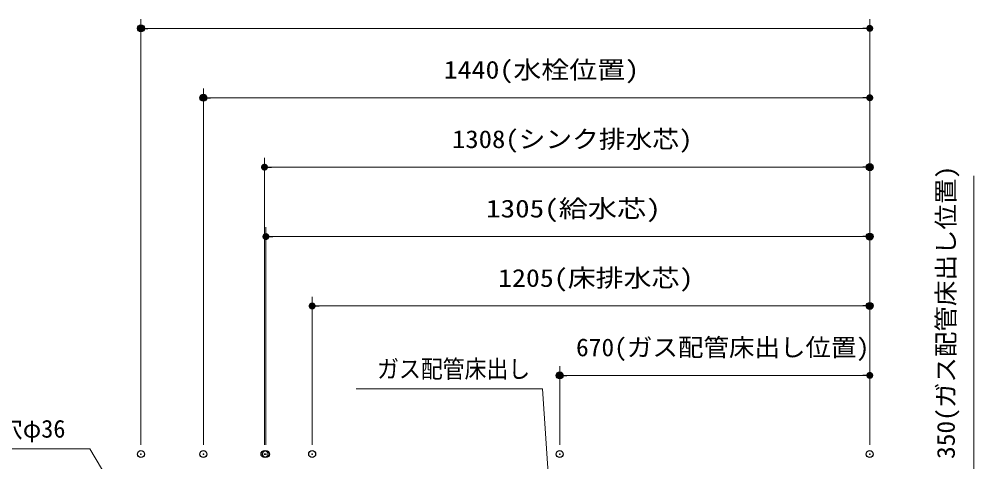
# Model space of a CAD drawing. Units: millimetres, scale not verified. Extents: x -9797 to 9797, y -4555 to 4555.
# Drawn here: x -7762 to -5699, y 1923 to 2880 of the extents above; entities that cross this region are included whole.
import ezdxf
from ezdxf.enums import TextEntityAlignment as Align

# ---------------------------------------------------------------- set-up
doc = ezdxf.new("R2010")
doc.units = ezdxf.units.MM
doc.header["$LTSCALE"] = 30
doc.header["$PDMODE"] = 32
doc.header["$PDSIZE"] = 15
for name, color, linetype, lineweight in [('0-0_0', 7, 'Continuous', 25), ('0-3_寸法ﾚｲﾔｰ', 30, 'Continuous', 13), ('0-4_DEFPOINTS', 7, 'Continuous', 25)]:
    doc.layers.add(name, color=color, linetype=linetype, lineweight=lineweight)
doc.styles.add('ＭＳ ゴシック', font='')
doc.styles.get('ＭＳ ゴシック').set_extended_font_data('MS Gothic')

# ---------------------------------------------------------------- blocks, each defined once
blk = doc.blocks.new('_DOT')
at = {"layer": '0-0_0', "color": 30}
blk.add_line((-15, 0), (-30, 0), dxfattribs=at)
for points in [[(0, 0), (-15, 0), (-14.88, 1.88)], [(0, 0), (-14.88, -1.88), (-15, 0)], [(0, 0), (-14.88, 1.88), (-14.53, 3.73)], [(0, 0), (-14.53, -3.73), (-14.88, -1.88)], [(0, 0), (-14.53, 3.73), (-13.95, 5.52)], [(0, 0), (-13.95, -5.52), (-14.53, -3.73)], [(0, 0), (-13.95, 5.52), (-13.14, 7.23)], [(0, 0), (-13.14, -7.23), (-13.95, -5.52)], [(0, 0), (-13.14, 7.23), (-12.14, 8.82)], [(0, 0), (-12.14, -8.82), (-13.14, -7.23)], [(0, 0), (-12.14, 8.82), (-10.93, 10.27)], [(0, 0), (-10.93, -10.27), (-12.14, -8.82)], [(0, 0), (-10.93, 10.27), (-9.56, 11.56)], [(0, 0), (-9.56, -11.56), (-10.93, -10.27)], [(0, 0), (-9.56, 11.56), (-8.04, 12.66)], [(0, 0), (-8.04, -12.66), (-9.56, -11.56)], [(0, 0), (-8.04, 12.66), (-6.39, 13.57)], [(0, 0), (-6.39, -13.57), (-8.04, -12.66)], [(0, 0), (-6.39, 13.57), (-4.64, 14.27)], [(0, 0), (-4.64, -14.27), (-6.39, -13.57)], [(0, 0), (-4.64, 14.27), (-2.81, 14.73)], [(0, 0), (-2.81, -14.73), (-4.64, -14.27)], [(0, 0), (-2.81, 14.73), (-0.94, 14.97)], [(0, 0), (-0.94, -14.97), (-2.81, -14.73)], [(0, 0), (-0.94, 14.97), (0.94, 14.97)], [(0, 0), (0.94, -14.97), (-0.94, -14.97)], [(0, 0), (0.94, 14.97), (2.81, 14.73)], [(0, 0), (2.81, 14.73), (4.64, 14.27)], [(0, 0), (4.64, 14.27), (6.39, 13.57)], [(0, 0), (6.39, 13.57), (8.04, 12.66)], [(0, 0), (8.04, 12.66), (9.56, 11.56)], [(0, 0), (9.56, 11.56), (10.93, 10.27)], [(0, 0), (10.93, 10.27), (12.14, 8.82)], [(0, 0), (12.14, 8.82), (13.14, 7.23)], [(0, 0), (13.14, 7.23), (13.95, 5.52)], [(0, 0), (13.95, 5.52), (14.53, 3.73)], [(0, 0), (14.53, 3.73), (14.88, 1.88)], [(0, 0), (14.88, 1.88), (15, 0)], [(0, 0), (2.81, -14.73), (0.94, -14.97)], [(0, 0), (4.64, -14.27), (2.81, -14.73)], [(0, 0), (6.39, -13.57), (4.64, -14.27)], [(0, 0), (8.04, -12.66), (6.39, -13.57)], [(0, 0), (9.56, -11.56), (8.04, -12.66)], [(0, 0), (10.93, -10.27), (9.56, -11.56)], [(0, 0), (12.14, -8.82), (10.93, -10.27)], [(0, 0), (13.14, -7.23), (12.14, -8.82)], [(0, 0), (13.95, -5.52), (13.14, -7.23)], [(0, 0), (14.53, -3.73), (13.95, -5.52)], [(0, 0), (14.88, -1.88), (14.53, -3.73)], [(0, 0), (15, 0), (14.88, -1.88)]]:
    blk.add_solid(points, dxfattribs=at)

msp = doc.modelspace()

# ---------------------------------------------------------------- linework, layer by layer
at = {"layer": '0-3_寸法ﾚｲﾔｰ'}
for p, q in [((-7498.56, 1960), (-7498.56, 2880)), ((-5923.56, 1960), (-5923.56, 2880)), ((-5938.56, 2860), (-7483.56, 2860)), ((-7363.56, 1960), (-7363.56, 2730)), ((-5923.56, 1960), (-5923.56, 2730)), ((-5938.56, 2710), (-7348.56, 2710)), ((-7231.56, 1960), (-7231.56, 2580)), ((-5923.56, 1960), (-5923.56, 2580)), ((-7216.56, 2560), (-5938.56, 2560)), ((-5698.56, 1885), (-5698.56, 2541.29)), ((-7228.56, 1960), (-7228.56, 2430)), ((-5923.56, 1960), (-5923.56, 2430)), ((-7213.56, 2410), (-5938.56, 2410)), ((-7128.56, 1960), (-7128.56, 2280)), ((-5923.56, 1960), (-5923.56, 2280)), ((-7113.56, 2260), (-5938.56, 2260)), ((-6593.56, 1960), (-6593.56, 2130)), ((-5923.56, 1960), (-5923.56, 2130)), ((-5938.56, 2110), (-6578.56, 2110))]:
    msp.add_line(p, q, dxfattribs=at)
for points in [[(-7033.73, 2080.94), (-6631, 2080.94), (-6595.65, 1554.89)], [(-7906.58, 1951.29), (-7608.84, 1951.29), (-7374.86, 1556.75)]]:
    msp.add_lwpolyline(points, dxfattribs=at)
at = {"layer": '0-4_DEFPOINTS'}
for p in [(-7498.56, 2860), (-7363.56, 2710), (-5923.56, 2560), (-5923.56, 2410), (-5923.56, 2260), (-6593.56, 2110), (-7498.56, 1940), (-7363.56, 1940), (-7231.56, 1940), (-7228.56, 1940), (-7128.56, 1940), (-6593.56, 1940), (-5923.56, 1940)]:
    msp.add_point(p, dxfattribs=at)

# ---------------------------------------------------------------- block references
at = {"layer": '0-3_寸法ﾚｲﾔｰ', "xscale": 0.5, "yscale": 0.5, "rotation": 180}
for p in [(-7498.56, 2860), (-7363.56, 2710), (-7231.56, 2560), (-7228.56, 2410), (-7128.56, 2260), (-6593.56, 2110)]:
    msp.add_blockref('_DOT', p, dxfattribs=at)
at = {"layer": '0-3_寸法ﾚｲﾔｰ', "xscale": 0.5, "yscale": 0.5}
for p in [(-5923.56, 2860), (-5923.56, 2710), (-5923.56, 2560), (-5923.56, 2410), (-5923.56, 2260), (-5923.56, 2110)]:
    msp.add_blockref('_DOT', p, dxfattribs=at)

# ---------------------------------------------------------------- texts
at = {"layer": '0-3_寸法ﾚｲﾔｰ', "style": 'ＭＳ ゴシック'}
for s, height, width, p in [('1440(水栓位置)', 38.48, 1.15, (-6844.32, 2739.74)), ('1308(シンク排水芯)', 38.49, 1.1, (-6826.32, 2589.74)), ('1305(給水芯)', 38.48, 1.2, (-6752.82, 2439.74)), ('1205(床排水芯)', 38.48, 1.15, (-6726.82, 2289.74)), ('670(ガス配管床出し位置)', 38.49, 1.05, (-6558.37, 2139.74))]:
    msp.add_text(s, height=height, dxfattribs=dict(at, width=width)).set_placement(p, align=Align.BOTTOM_LEFT)
at = {"layer": '0-3_寸法ﾚｲﾔｰ', "style": 'ＭＳ ゴシック', "width": 1.05}
msp.add_text('350(ガス配管床出し位置)', height=38.49, rotation=90, dxfattribs=at).set_placement((-5728.3, 1929.29), align=Align.BOTTOM_LEFT)
at = {"layer": '0-3_寸法ﾚｲﾔｰ', "color": 7, "style": 'ＭＳ ゴシック', "width": 0.9}
msp.add_text('ガス配管床出し', height=38.49, dxfattribs=at).set_placement((-6988.23, 2093.09), align=Align.BOTTOM_LEFT)
at = {"layer": '0-3_寸法ﾚｲﾔｰ', "color": 7, "style": 'ＭＳ ゴシック'}
msp.add_text('水栓穴φ36', height=38.48, dxfattribs=at).set_placement((-7911.31, 1963.89), align=Align.BOTTOM_LEFT)

doc.saveas('drawing.dxf')
